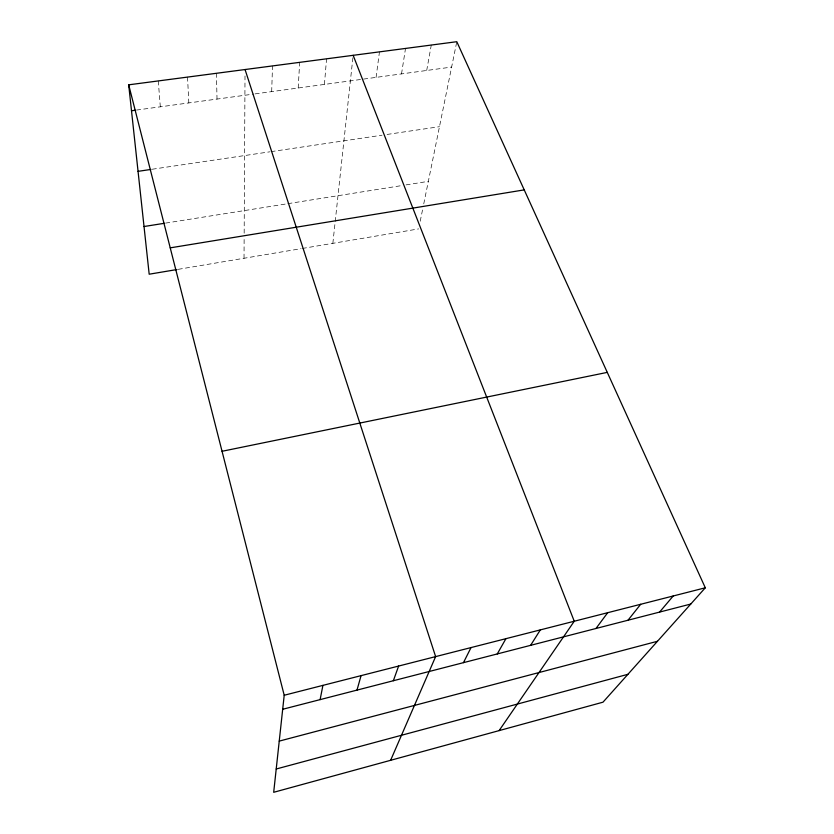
<?xml version="1.0" encoding="UTF-8"?>
<svg xmlns="http://www.w3.org/2000/svg" width="834" height="834" viewBox="0 0 834 834"><rect width="100%" height="100%" fill="white"/><g stroke="black" fill="none" stroke-linecap="round" stroke-linejoin="round"><path stroke-width="0.63" stroke-dasharray="4.17 3.13" d="M244.028 258.269L244.133 238.065M244.164 233.176L245.008 75.967M271.686 91.625L272.509 65.928M298.197 88.008L299.667 62.352M324.426 84.422L326.553 58.818M332.849 243.33L353.011 56.597M376.082 77.374L379.47 51.864M401.519 73.903L405.512 48.445M426.695 70.473L431.282 45.057M420.211 221.25L422.765 208.729M423.755 203.861L456.792 41.7M178.236 269.33L301.105 248.668M302.335 248.459L418.647 228.902M165.643 223.095L286.615 203.871M287.855 203.673L402.311 185.492M406.054 184.898L428.342 181.353M152.226 169.239L269.778 151.83M271.029 151.642L382.045 135.191M387.101 134.441L439.476 126.685M136.515 110.067L253.838 94.054M255.11 93.888L451.621 67.074M158.272 80.94L160.316 106.815M187.525 77.093L188.828 102.926M216.444 73.288L217.017 99.079"/><path stroke-width="1.25" d="M128.697 84.828L284.206 695.254L273.688 792.3L602.982 702.186L705.303 587.793L456.792 41.7L128.697 84.828L149.182 274.209L176.975 269.538M320.11 699.622L322.925 685.371M356.994 690.114L361.059 675.644M393.346 680.742L398.621 666.053M390.625 760.295L435.629 656.608L245.05 69.535M463.454 662.665L471.033 647.58M497.262 653.95L505.925 638.677M530.612 645.349L540.328 629.889M499.107 730.615L574.251 621.236L353.147 55.325M595.966 628.492L607.694 612.698M627.992 620.235L640.679 604.285M659.579 612.083L673.215 595.987M276.21 769L627.908 674.31M279.234 741.113L657.453 641.283M282.684 709.275L690.76 604.045M284.206 695.254L705.303 587.793M222.053 451.288L607.277 372.381M170.23 247.854L524.221 189.881M144.021 226.525L164.371 223.293M138.058 171.345L150.933 169.438M131.501 110.755L135.264 110.234"/></g></svg>
